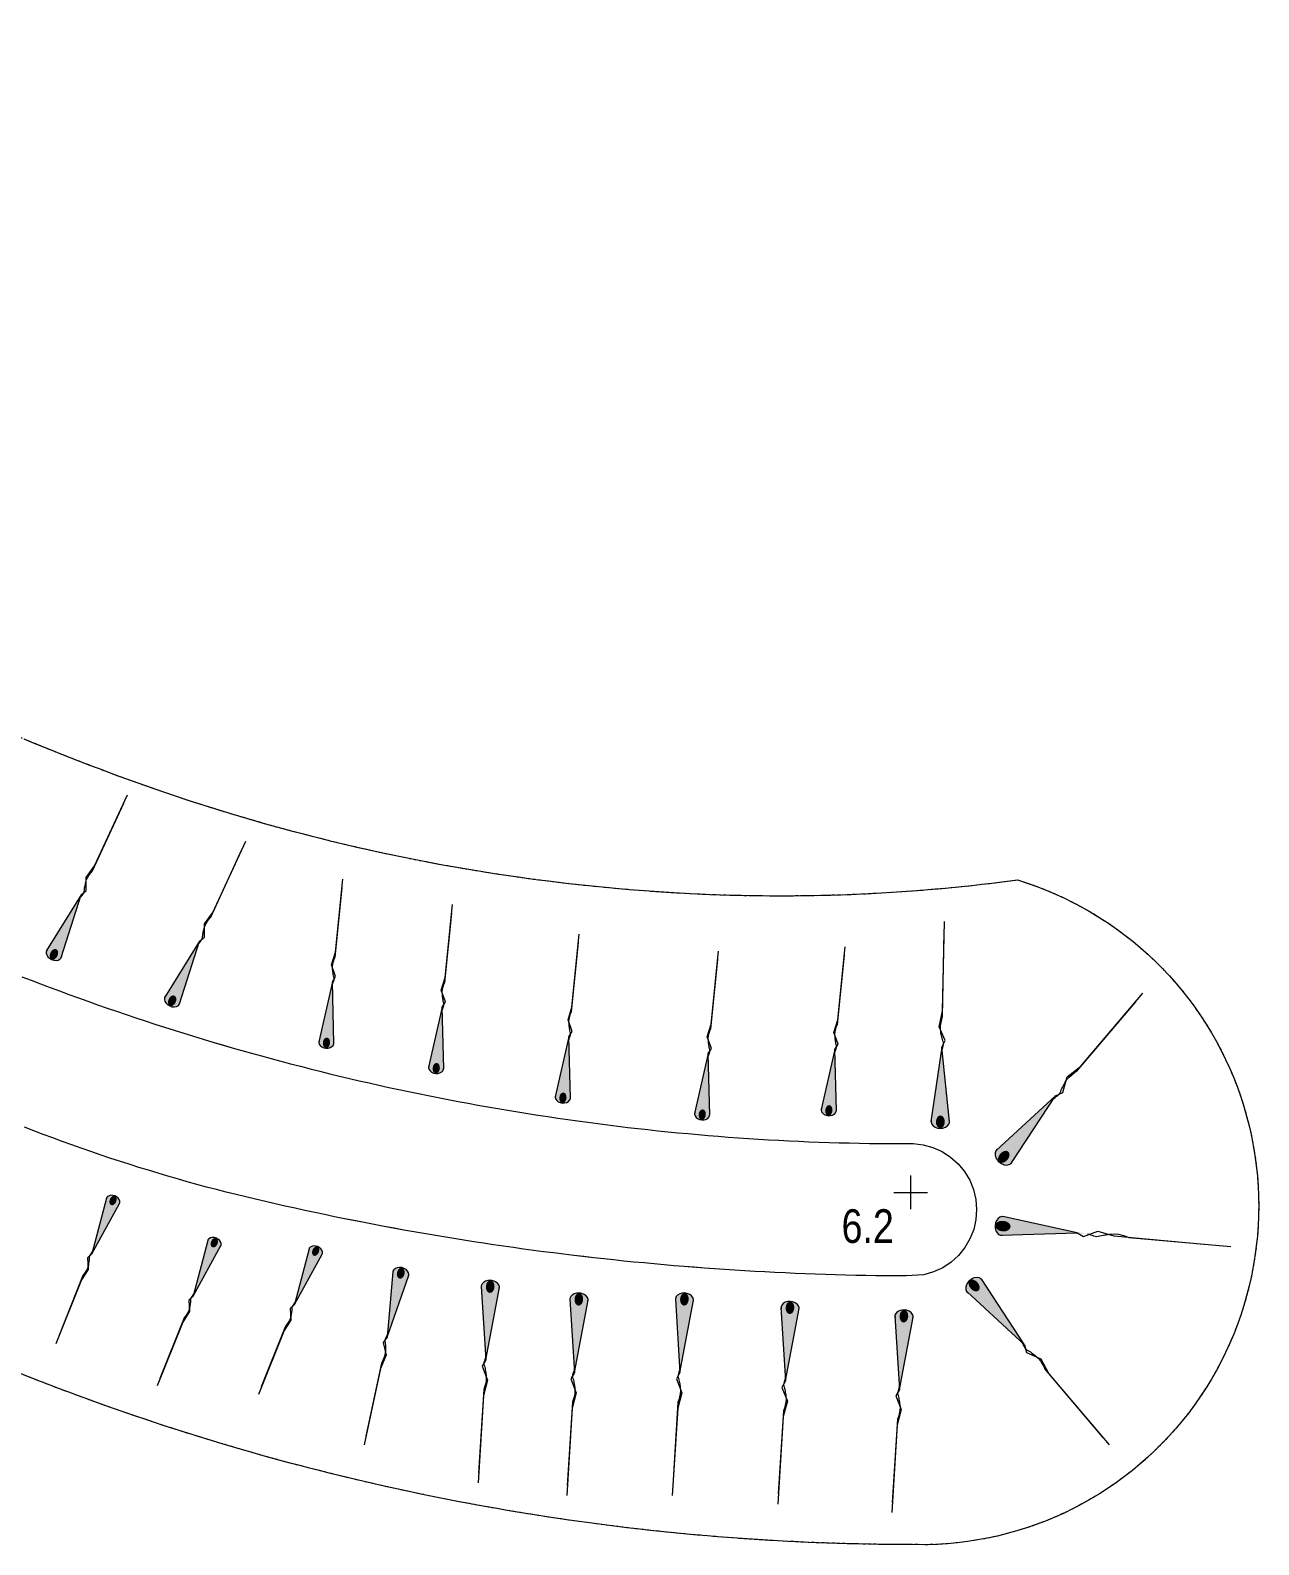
# Model space of a CAD drawing. Header units: millimetres. Extents: x 833924389 to 835767163, y 817400000 to 818811854.
# Drawn here: x 834059048 to 834095537, y 818554705 to 818599693 of the extents above; entities that cross this region are included whole.
import ezdxf

# ---------------------------------------------------------------- set-up
doc = ezdxf.new("R2010")
doc.units = ezdxf.units.MM
doc.header["$LTSCALE"] = 10
doc.header["$MEASUREMENT"] = 0
doc.linetypes.add('DGN Style 2', pattern=[15.39188, 9.235128, -6.156752])
doc.layers.add('01_Base_Plan', color=5, linetype='Continuous', lineweight=5)
doc.styles.add('Arial', font='arial.ttf', dxfattribs={"width": 0.8})

# ---------------------------------------------------------------- blocks, each defined once
blk = doc.blocks.new('SLOPE_2')
at = {"linetype": 'ByBlock', "lineweight": -2}
h = blk.add_hatch(color=0, dxfattribs=at)
edge = h.paths.add_edge_path()
edge.add_ellipse((0.3, 0.005), major_axis=(0, 0.41), ratio=0.731707, start_angle=358.84129, end_angle=551.22432)
edge.add_line((0.358, -0.397), (3.584, 0.004))
edge.add_line((3.584, 0.004), (0.349, 0.41))
edge.add_line((0.349, 0.41), (0.306, 0.415))
at = {"color": 0, "linetype": 'ByBlock', "lineweight": -2}
for p, q in [((3.584, 0.004), (0.3, 0.416)), ((0.3, -0.404), (3.584, 0.004)), ((3.584, 0.004), (3.884, -0.136)), ((3.884, -0.136), (4.484, 0.144)), ((4.484, 0.144), (5.184, 0.004)), ((5.184, 0.004), (9.132, 0.004))]:
    blk.add_line(p, q, dxfattribs=at)
blk.add_ellipse((0.3, 0.005), major_axis=(0, 0.41), ratio=0.731707, start_param=6.120326, end_param=9.620679, dxfattribs=at)
blk = doc.blocks.new('SPOTHT_3')
at = {"color": 0, "linetype": 'Continuous', "lineweight": -2}
for p, q in [((0, -0.5), (0, 0.5)), ((-0.5, 0), (0.5, 0))]:
    blk.add_line(p, q, dxfattribs=at)

msp = doc.modelspace()

# ---------------------------------------------------------------- hatches: boundary and pattern name
at = {"layer": '01_Base_Plan'}
h = msp.add_hatch(color=256, dxfattribs=at)
edge = h.paths.add_edge_path()
edge.add_ellipse((834059750, 818572243), major_axis=(70, 153), ratio=0.683333, start_angle=0, end_angle=360)
h = msp.add_hatch(color=256, dxfattribs=at)
edge = h.paths.add_edge_path()
edge.add_ellipse((834063261, 818570863), major_axis=(70, 153), ratio=0.683333, start_angle=0, end_angle=360)
h = msp.add_hatch(color=256, dxfattribs=at)
edge = h.paths.add_edge_path()
edge.add_ellipse((834067846, 818569613), major_axis=(16, 157), ratio=0.683333, start_angle=0, end_angle=360)
h = msp.add_hatch(color=256, dxfattribs=at)
edge = h.paths.add_edge_path()
edge.add_ellipse((834071106, 818568861), major_axis=(16, 157), ratio=0.683333, start_angle=0, end_angle=360)
h = msp.add_hatch(color=256, dxfattribs=at)
edge = h.paths.add_edge_path()
edge.add_ellipse((834074869, 818567983), major_axis=(16, 157), ratio=0.683333, start_angle=0, end_angle=360)
h = msp.add_hatch(color=256, dxfattribs=at)
edge = h.paths.add_edge_path()
edge.add_ellipse((834079007, 818567481), major_axis=(16, 157), ratio=0.683333, start_angle=0, end_angle=360)
h = msp.add_hatch(color=256, dxfattribs=at)
edge = h.paths.add_edge_path()
edge.add_ellipse((834082769, 818567607), major_axis=(16, 157), ratio=0.683333, start_angle=0, end_angle=360)
h = msp.add_hatch(color=256, dxfattribs=at)
edge = h.paths.add_edge_path()
edge.add_ellipse((834086080, 818567265), major_axis=(4, 192), ratio=0.683333, start_angle=0, end_angle=360)
h = msp.add_hatch(color=256, dxfattribs=at)
edge = h.paths.add_edge_path()
edge.add_ellipse((834087965, 818566227), major_axis=(133, 157), ratio=0.683333, start_angle=0, end_angle=360)
h = msp.add_hatch(color=256, dxfattribs=at)
edge = h.paths.add_edge_path()
edge.add_ellipse((834061505, 818564930), major_axis=(-55, -137), ratio=0.683333, start_angle=0, end_angle=360)
h = msp.add_hatch(color=256, dxfattribs=at)
edge = h.paths.add_edge_path()
edge.add_ellipse((834087937, 818564169), major_axis=(230, -21), ratio=0.683333, start_angle=0, end_angle=360)
h = msp.add_hatch(color=256, dxfattribs=at)
edge = h.paths.add_edge_path()
edge.add_ellipse((834064514, 818563676), major_axis=(-55, -137), ratio=0.683333, start_angle=0, end_angle=360)
h = msp.add_hatch(color=256, dxfattribs=at)
edge = h.paths.add_edge_path()
edge.add_ellipse((834067524, 818563425), major_axis=(-55, -137), ratio=0.683333, start_angle=0, end_angle=360)
h = msp.add_hatch(color=256, dxfattribs=at)
edge = h.paths.add_edge_path()
edge.add_ellipse((834070052, 818562771), major_axis=(-35, -164), ratio=0.683333, start_angle=0, end_angle=360)
h = msp.add_hatch(color=256, dxfattribs=at)
edge = h.paths.add_edge_path()
edge.add_ellipse((834072709, 818562371), major_axis=(-12, -188), ratio=0.683333, start_angle=0, end_angle=360)
h = msp.add_hatch(color=256, dxfattribs=at)
edge = h.paths.add_edge_path()
edge.add_ellipse((834075342, 818561995), major_axis=(-12, -188), ratio=0.683333, start_angle=0, end_angle=360)
h = msp.add_hatch(color=256, dxfattribs=at)
edge = h.paths.add_edge_path()
edge.add_ellipse((834078477, 818561995), major_axis=(-12, -188), ratio=0.683333, start_angle=0, end_angle=360)
h = msp.add_hatch(color=256, dxfattribs=at)
edge = h.paths.add_edge_path()
edge.add_ellipse((834087083, 818562406), major_axis=(129, -153), ratio=0.683333, start_angle=0, end_angle=360)
h = msp.add_hatch(color=256, dxfattribs=at)
edge = h.paths.add_edge_path()
edge.add_ellipse((834081613, 818561744), major_axis=(-12, -188), ratio=0.683333, start_angle=0, end_angle=360)
h = msp.add_hatch(color=256, dxfattribs=at)
edge = h.paths.add_edge_path()
edge.add_ellipse((834084998, 818561493), major_axis=(-12, -188), ratio=0.683333, start_angle=0, end_angle=360)

# ---------------------------------------------------------------- linework, layer by layer
for p, q in [((834060897, 818574727), (834061824, 818576736)), ((834064408, 818573347), (834065335, 818575356)), ((834068101, 818572161), (834068307, 818574222)), ((834071361, 818571409), (834071567, 818573470)), ((834075124, 818570531), (834075330, 818572592)), ((834086145, 818570387), (834086196, 818572911)), ((834079262, 818570029), (834079468, 818572090)), ((834083024, 818570155), (834083230, 818572216)), ((834090132, 818568775), (834091883, 818570835)), ((834091680, 818563834), (834094706, 818563563)), ((834060613, 818562700), (834059891, 818560897)), ((834063622, 818561446), (834062900, 818559643)), ((834066632, 818561195), (834065910, 818559392)), ((834069478, 818560095), (834069014, 818557931)), ((834089185, 818559921), (834090885, 818557912)), ((834072517, 818559313), (834072363, 818556840)), ((834075150, 818558937), (834074996, 818556464)), ((834078285, 818558937), (834078131, 818556464)), ((834081421, 818558686), (834081267, 818556213)), ((834084806, 818558435), (834084652, 818555962))]:
    msp.add_line(p, q, dxfattribs=at)
at = {"layer": '01_Base_Plan', "linetype": 'DGN Style 2', "flags": 128}
msp.add_lwpolyline([(834030853, 818599693), (834031042, 818599460), (834031231, 818599227), (834031421, 818598995), (834031613, 818598764), (834031805, 818598534), (834031998, 818598304), (834032192, 818598076), (834032387, 818597848), (834032584, 818597621), (834032781, 818597395), (834032979, 818597169), (834033178, 818596945), (834033378, 818596721), (834033579, 818596498), (834033780, 818596276), (834033983, 818596055), (834034187, 818595835), (834034391, 818595616), (834034597, 818595397), (834034803, 818595179), (834035011, 818594963), (834035219, 818594747), (834035428, 818594532), (834035639, 818594318), (834035850, 818594104), (834036062, 818593892), (834036274, 818593681), (834036488, 818593470), (834036703, 818593261), (834036918, 818593052), (834037135, 818592844), (834037352, 818592637), (834037570, 818592431), (834037789, 818592226), (834038009, 818592022), (834038230, 818591819), (834038451, 818591617), (834038674, 818591415), (834038897, 818591215), (834039121, 818591016), (834039346, 818590817), (834039572, 818590620), (834039799, 818590423), (834040026, 818590228), (834040254, 818590033), (834040483, 818589839), (834040713, 818589647), (834040944, 818589455), (834041176, 818589264), (834041408, 818589074), (834041641, 818588886), (834041875, 818588698), (834042110, 818588511), (834042346, 818588325), (834042582, 818588141), (834042819, 818587957), (834043057, 818587774), (834043296, 818587592), (834043535, 818587412), (834043775, 818587232), (834044016, 818587053), (834044258, 818586875), (834044500, 818586699), (834044744, 818586523), (834044988, 818586348), (834045232, 818586175), (834045478, 818586002), (834045724, 818585831), (834045971, 818585660), (834046218, 818585491), (834046467, 818585323), (834046716, 818585155), (834046965, 818584989), (834047216, 818584824), (834047467, 818584660), (834047719, 818584497), (834047971, 818584335), (834048224, 818584174), (834048478, 818584014), (834048733, 818583855), (834048988, 818583697), (834049244, 818583541), (834049500, 818583385), (834049757, 818583231), (834050015, 818583077), (834050274, 818582925), (834050533, 818582774), (834050793, 818582624), (834051053, 818582475), (834051314, 818582327), (834051576, 818582180), (834051838, 818582035), (834052101, 818581890), (834052364, 818581747), (834052629, 818581604), (834052893, 818581463), (834053159, 818581323), (834053424, 818581184), (834053691, 818581046), (834053958, 818580910), (834054226, 818580774), (834054494, 818580640), (834054762, 818580506), (834055032, 818580374), (834055302, 818580243), (834055572, 818580113), (834055843, 818579985), (834056115, 818579857), (834056387, 818579731), (834056659, 818579605), (834056932, 818579481), (834057206, 818579358), (834057480, 818579237), (834057755, 818579116), (834058030, 818578996), (834058306, 818578878), (834058582, 818578761), (834058859, 818578645), (834059136, 818578530), (834059413, 818578417), (834059692, 818578304), (834059970, 818578193), (834060249, 818578083), (834060529, 818577974), (834060809, 818577866), (834061089, 818577760), (834061370, 818577654), (834061651, 818577550), (834061933, 818577447), (834062215, 818577345), (834062498, 818577245), (834062781, 818577146), (834063065, 818577048), (834063349, 818576952), (834063634, 818576857), (834063919, 818576764), (834064205, 818576672), (834064491, 818576582), (834064777, 818576493), (834065064, 818576406), (834065352, 818576321), (834065640, 818576236), (834065928, 818576154), (834066217, 818576073), (834066506, 818575993), (834066796, 818575915), (834067086, 818575838), (834067376, 818575763), (834067667, 818575690), (834067958, 818575618), (834068250, 818575547), (834068542, 818575478), (834068834, 818575411), (834069127, 818575345), (834069420, 818575280), (834069713, 818575217), (834070007, 818575156), (834070301, 818575096), (834070595, 818575038), (834070890, 818574981), (834071185, 818574926), (834071480, 818574873), (834071775, 818574821), (834072071, 818574770), (834072367, 818574721), (834072663, 818574674), (834072960, 818574628), (834073256, 818574583), (834073553, 818574541), (834073851, 818574499), (834074148, 818574460), (834074445, 818574422), (834074743, 818574385), (834075041, 818574350), (834075339, 818574317), (834075638, 818574285), (834075936, 818574255), (834076235, 818574226), (834076533, 818574199), (834076832, 818574173), (834077131, 818574149), (834077431, 818574127), (834077730, 818574106), (834078029, 818574087), (834078329, 818574069), (834078628, 818574053), (834078928, 818574038), (834079228, 818574025), (834079527, 818574014), (834079827, 818574005), (834080127, 818573997), (834080427, 818573991), (834080727, 818573987), (834081027, 818573985), (834081327, 818573984), (834081627, 818573985), (834081927, 818573987), (834082227, 818573991), (834082527, 818573997), (834082827, 818574005), (834083127, 818574014), (834083427, 818574025), (834083726, 818574038), (834084026, 818574052), (834084326, 818574069), (834084625, 818574086), (834084924, 818574106), (834085224, 818574127), (834085523, 818574150), (834085822, 818574175), (834086121, 818574201), (834086419, 818574229), (834086718, 818574258), (834087016, 818574290), (834087314, 818574323), (834087612, 818574357), (834087910, 818574394), (834088375, 818574454), (834088661, 818574362), (834088943, 818574261), (834089223, 818574153), (834089499, 818574035), (834089772, 818573910), (834090040, 818573777), (834090305, 818573636), (834090565, 818573487), (834090821, 818573330), (834091072, 818573166), (834091319, 818572995), (834091560, 818572816), (834091795, 818572630), (834092025, 818572438), (834092249, 818572239), (834092468, 818572033), (834092680, 818571820), (834092885, 818571602), (834093084, 818571377), (834093277, 818571147), (834093462, 818570911), (834093640, 818570670), (834093811, 818570424), (834093975, 818570172), (834094131, 818569916), (834094280, 818569656), (834094421, 818569391), (834094554, 818569122), (834094679, 818568849), (834094795, 818568573), (834094904, 818568293), (834095004, 818568010), (834095096, 818567725), (834095179, 818567437), (834095254, 818567146), (834095320, 818566853), (834095377, 818566559), (834095426, 818566263), (834095466, 818565966), (834095497, 818565667), (834095519, 818565368), (834095532, 818565068), (834095537, 818564768), (834095532, 818564468), (834095519, 818564169), (834095497, 818563870), (834095465, 818563571), (834095426, 818563274), (834095377, 818562978), (834095319, 818562683), (834095253, 818562391), (834095179, 818562100), (834095095, 818561812), (834095003, 818561527), (834094903, 818561244), (834094795, 818560964), (834094678, 818560688), (834094553, 818560415), (834094420, 818560146), (834094279, 818559881), (834094130, 818559621), (834093974, 818559365), (834093810, 818559114), (834093638, 818558868), (834093459, 818558627), (834093273, 818558391), (834093080, 818558162), (834092881, 818557938), (834092674, 818557720), (834092461, 818557509), (834092242, 818557304), (834092017, 818557105), (834091786, 818556914), (834091550, 818556730), (834091308, 818556552), (834091061, 818556382), (834090808, 818556220), (834090552, 818556065), (834090290, 818555918), (834090024, 818555778), (834089755, 818555647), (834089481, 818555524), (834089204, 818555409), (834088923, 818555303), (834088640, 818555205), (834088354, 818555116), (834088065, 818555035), (834087773, 818554963), (834087480, 818554899), (834087185, 818554845), (834086889, 818554799), (834086591, 818554762), (834086292, 818554734), (834085993, 818554715), (834085693, 818554705), (834085153, 818554710), (834084853, 818554711), (834084553, 818554713), (834084253, 818554716), (834083953, 818554721), (834083653, 818554727), (834083353, 818554734), (834083053, 818554743), (834082753, 818554752), (834082453, 818554763), (834082154, 818554775), (834081854, 818554789), (834081554, 818554804), (834081255, 818554820), (834080955, 818554837), (834080656, 818554855), (834080356, 818554875), (834080057, 818554896), (834079758, 818554918), (834079459, 818554942), (834079160, 818554967), (834078861, 818554993), (834078562, 818555020), (834078264, 818555049), (834077965, 818555078), (834077667, 818555109), (834077368, 818555142), (834077070, 818555175), (834076772, 818555210), (834076474, 818555246), (834076177, 818555283), (834075879, 818555322), (834075582, 818555362), (834075285, 818555403), (834074988, 818555445), (834074691, 818555489), (834074394, 818555533), (834074098, 818555579), (834073802, 818555627), (834073506, 818555675), (834073210, 818555725), (834072914, 818555776), (834072619, 818555828), (834072323, 818555882), (834072029, 818555936), (834071734, 818555992), (834071439, 818556050), (834071145, 818556108), (834070851, 818556168), (834070557, 818556229), (834070264, 818556291), (834069971, 818556354), (834069678, 818556419), (834069385, 818556484), (834069092, 818556552), (834068800, 818556620), (834068509, 818556689), (834068217, 818556760), (834067926, 818556832), (834067635, 818556905), (834067344, 818556980), (834067054, 818557055), (834066764, 818557132), (834066474, 818557210), (834066185, 818557289), (834065896, 818557370), (834065607, 818557452), (834065319, 818557534), (834065031, 818557619), (834064743, 818557704), (834064456, 818557790), (834064169, 818557878), (834063883, 818557967), (834063596, 818558057), (834063311, 818558149), (834063025, 818558241), (834062740, 818558335), (834062456, 818558430), (834062172, 818558526), (834061888, 818558623), (834061604, 818558722), (834061322, 818558821), (834061039, 818558922), (834060757, 818559024), (834060475, 818559128), (834060194, 818559232), (834059913, 818559338), (834059633, 818559444), (834059353, 818559552), (834059073, 818559661), (834058795, 818559772), (834058516, 818559883), (834058238, 818559996), (834057960, 818560110), (834057683, 818560225), (834057407, 818560341), (834057131, 818560458), (834056855, 818560577), (834056580, 818560696), (834056305, 818560817), (834056031, 818560939), (834055757, 818561062), (834055484, 818561186), (834055212, 818561312), (834054940, 818561438), (834054668, 818561566), (834054397, 818561695), (834054127, 818561824), (834053857, 818561956), (834053588, 818562088), (834053319, 818562221), (834053051, 818562355), (834052783, 818562491), (834052516, 818562628), (834052250, 818562766), (834051984, 818562904), (834051719, 818563044), (834051454, 818563186), (834051190, 818563328), (834050926, 818563471), (834050663, 818563616), (834050401, 818563761), (834050139, 818563908), (834049878, 818564056), (834049618, 818564205), (834049358, 818564355), (834049099, 818564506), (834048840, 818564658), (834048582, 818564811), (834048325, 818564966), (834048068, 818565119), (834047810, 818565273), (834047551, 818565425), (834047293, 818565577), (834047034, 818565728), (834046774, 818565879), (834046514, 818566029), (834046254, 818566178), (834045994, 818566327), (834045733, 818566475), (834045471, 818566622), (834045210, 818566769), (834044948, 818566915), (834044685, 818567061), (834044422, 818567205), (834044159, 818567349), (834043896, 818567493), (834043632, 818567636), (834043368, 818567778), (834043103, 818567919), (834042838, 818568060), (834042573, 818568200), (834042307, 818568340), (834042041, 818568478), (834041775, 818568616), (834041508, 818568754), (834041241, 818568891), (834040974, 818569027), (834040706, 818569162), (834040438, 818569297), (834040170, 818569431), (834039901, 818569565), (834039632, 818569697), (834039363, 818569829), (834039093, 818569961), (834038823, 818570092), (834038553, 818570222), (834038282, 818570351), (834038011, 818570480), (834037740, 818570608), (834037468, 818570735), (834037196, 818570862), (834036924, 818570988), (834036652, 818571113), (834036379, 818571238), (834036105, 818571362), (834035832, 818571485), (834035558, 818571607), (834035284, 818571729), (834035010, 818571851), (834034735, 818571971), (834034460, 818572091), (834034184, 818572210), (834033909, 818572328), (834033633, 818572446)], dxfattribs=at)
at = {"layer": '01_Base_Plan', "flags": 128}
for points in [[(834058859, 818578645), (834059136, 818578530), (834059413, 818578417), (834059692, 818578304), (834059970, 818578193), (834060249, 818578083), (834060529, 818577974), (834060809, 818577866), (834061089, 818577760), (834061370, 818577654), (834061651, 818577550), (834061933, 818577447), (834062215, 818577345), (834062498, 818577245), (834062781, 818577146), (834063065, 818577048), (834063349, 818576952), (834063634, 818576857), (834063919, 818576764), (834064205, 818576672), (834064491, 818576582), (834064777, 818576493), (834065064, 818576406), (834065640, 818576236), (834065928, 818576154), (834066217, 818576073), (834066506, 818575993), (834066796, 818575915), (834067086, 818575838), (834067376, 818575763), (834067667, 818575690), (834067958, 818575618), (834068250, 818575547), (834068542, 818575478), (834068834, 818575411), (834069127, 818575345), (834069420, 818575280), (834069713, 818575217), (834070007, 818575156), (834070301, 818575096), (834070595, 818575038), (834070890, 818574981), (834071185, 818574926), (834071480, 818574873), (834071775, 818574821), (834072071, 818574770), (834072367, 818574721), (834072663, 818574674), (834072960, 818574628), (834073256, 818574583), (834073553, 818574541), (834073851, 818574499), (834074148, 818574460), (834074445, 818574422), (834074743, 818574385), (834075041, 818574350), (834075339, 818574317), (834075638, 818574285), (834075936, 818574255), (834076235, 818574226), (834076534, 818574199), (834076832, 818574173), (834077131, 818574149), (834077431, 818574127), (834077730, 818574106), (834078029, 818574087), (834078329, 818574069), (834078628, 818574053), (834078928, 818574038), (834079228, 818574025), (834079527, 818574014), (834079827, 818574005), (834080127, 818573997), (834080427, 818573991), (834080727, 818573987), (834081027, 818573985), (834081327, 818573984), (834081627, 818573985), (834081927, 818573987), (834082227, 818573991), (834082527, 818573997), (834082827, 818574005), (834083127, 818574014), (834083427, 818574025), (834083726, 818574038), (834084026, 818574052), (834084326, 818574069), (834084625, 818574086), (834084924, 818574106), (834085224, 818574127), (834085523, 818574150), (834085822, 818574175), (834086121, 818574201), (834086419, 818574229), (834086718, 818574258), (834087016, 818574290), (834087314, 818574323), (834087612, 818574357), (834087910, 818574394), (834088375, 818574454), (834088661, 818574362), (834088943, 818574261), (834089223, 818574153), (834089499, 818574035), (834089772, 818573910), (834090040, 818573777), (834090305, 818573636), (834090565, 818573487), (834090821, 818573330), (834091072, 818573166), (834091319, 818572995), (834091560, 818572816), (834091795, 818572630), (834092025, 818572438), (834092249, 818572239), (834092468, 818572033), (834092680, 818571820), (834092885, 818571602), (834093084, 818571377), (834093277, 818571147), (834093462, 818570911), (834093640, 818570670), (834093811, 818570424), (834093975, 818570172), (834094131, 818569916), (834094280, 818569656), (834094421, 818569391)], [(834060521, 818573913), (834060543, 818573940), (834060564, 818573968), (834060585, 818573995), (834060606, 818574022), (834060627, 818574049), (834060644, 818574079), (834060652, 818574112), (834060655, 818574148), (834060658, 818574184), (834060662, 818574218), (834060669, 818574252), (834060676, 818574286), (834060683, 818574320), (834060690, 818574354), (834060697, 818574388), (834060721, 818574462), (834060758, 818574538), (834060803, 818574610), (834060851, 818574675), (834060897, 818574727)], [(834064032, 818572533), (834064054, 818572560), (834064075, 818572588), (834064096, 818572615), (834064117, 818572642), (834064138, 818572669), (834064155, 818572699), (834064163, 818572732), (834064166, 818572768), (834064169, 818572804), (834064173, 818572838), (834064180, 818572872), (834064187, 818572906), (834064194, 818572940), (834064201, 818572974), (834064208, 818573008), (834064232, 818573082), (834064269, 818573158), (834064314, 818573230), (834064362, 818573295), (834064408, 818573347)], [(834068017, 818571326), (834068028, 818571357), (834068038, 818571388), (834068049, 818571418), (834068059, 818571449), (834068070, 818571479), (834068075, 818571510), (834068072, 818571542), (834068064, 818571575), (834068055, 818571607), (834068049, 818571640), (834068045, 818571672), (834068040, 818571704), (834068036, 818571736), (834068032, 818571768), (834068028, 818571800), (834068026, 818571873), (834068036, 818571951), (834068053, 818572029), (834068076, 818572101), (834068101, 818572161)], [(834058793, 818571579), (834059073, 818571471), (834059353, 818571364), (834059634, 818571258), (834059915, 818571154), (834060197, 818571050), (834060479, 818570948), (834060761, 818570847), (834061044, 818570747), (834061327, 818570648), (834061611, 818570550), (834061895, 818570454), (834062179, 818570358), (834062464, 818570264), (834062749, 818570171), (834063035, 818570079), (834063321, 818569988), (834063607, 818569899), (834063894, 818569811), (834064181, 818569723), (834064468, 818569637), (834064756, 818569553), (834065044, 818569469), (834065333, 818569386), (834065622, 818569305), (834065911, 818569225), (834066200, 818569146), (834066490, 818569069), (834066780, 818568992), (834067070, 818568917), (834067361, 818568842), (834067652, 818568769), (834067943, 818568698), (834068235, 818568627), (834068527, 818568558), (834068819, 818568490), (834069111, 818568423), (834069404, 818568357), (834069697, 818568292), (834069990, 818568229), (834070284, 818568167), (834070577, 818568105), (834070871, 818568046), (834071166, 818567987), (834071460, 818567930), (834071755, 818567873), (834072050, 818567819), (834072345, 818567765), (834072640, 818567712), (834072936, 818567661), (834073232, 818567611), (834073527, 818567562), (834073824, 818567514), (834074120, 818567467), (834074417, 818567422), (834074713, 818567378), (834075010, 818567335), (834075307, 818567293), (834075605, 818567253), (834075902, 818567214), (834076200, 818567176), (834076497, 818567139), (834076795, 818567103), (834077093, 818567069), (834077391, 818567036), (834077690, 818567004), (834077988, 818566973), (834078287, 818566944), (834078585, 818566916), (834078884, 818566889), (834079183, 818566863), (834079482, 818566839), (834079781, 818566816), (834080080, 818566794), (834080380, 818566773), (834080679, 818566754), (834080979, 818566736), (834081278, 818566719), (834081578, 818566704), (834081877, 818566690), (834082177, 818566677), (834082477, 818566666), (834082777, 818566656), (834083077, 818566647), (834083376, 818566639), (834083676, 818566633), (834083976, 818566628), (834084276, 818566624), (834084576, 818566621), (834084876, 818566620), (834085274, 818566621), (834085572, 818566585), (834085860, 818566505), (834086134, 818566382), (834086385, 818566219), (834086609, 818566019), (834086800, 818565788), (834086953, 818565531), (834087066, 818565253), (834087135, 818564961), (834087159, 818564663), (834087138, 818564364), (834087072, 818564072), (834086961, 818563793), (834086810, 818563534), (834086622, 818563301), (834086400, 818563099), (834086150, 818562934), (834085878, 818562808), (834085590, 818562725), (834085066, 818562688), (834084766, 818562690), (834084466, 818562693), (834084166, 818562697), (834083866, 818562701), (834083566, 818562707), (834083266, 818562714), (834082966, 818562722), (834082666, 818562732), (834082366, 818562742), (834082066, 818562753), (834081767, 818562765), (834081467, 818562778), (834081167, 818562793), (834080868, 818562808), (834080568, 818562824), (834080269, 818562842), (834079969, 818562860), (834079670, 818562880), (834079371, 818562901), (834079071, 818562922), (834078772, 818562945), (834078473, 818562968), (834078174, 818562993), (834077875, 818563019), (834077576, 818563046), (834077278, 818563074), (834076979, 818563103), (834076681, 818563132), (834076382, 818563163), (834076084, 818563195), (834075786, 818563228), (834075488, 818563263), (834075190, 818563298), (834074892, 818563334), (834074594, 818563371), (834074297, 818563409), (834073999, 818563449), (834073702, 818563489), (834073405, 818563530), (834073108, 818563573), (834072811, 818563616), (834072514, 818563660), (834072218, 818563706), (834071921, 818563752), (834071625, 818563800), (834071329, 818563848), (834071033, 818563898), (834070738, 818563949), (834070442, 818564000), (834070147, 818564053), (834069852, 818564107), (834069557, 818564161), (834069262, 818564217), (834068967, 818564274), (834068673, 818564332), (834068379, 818564390), (834068085, 818564450), (834067791, 818564511), (834067497, 818564573), (834067204, 818564636), (834066911, 818564700), (834066618, 818564765), (834066325, 818564831), (834066033, 818564898), (834065741, 818564966), (834065449, 818565035), (834065158, 818565107), (834064867, 818565180), (834064576, 818565255), (834064286, 818565331), (834063996, 818565409), (834063707, 818565489), (834063419, 818565571), (834063130, 818565655), (834062843, 818565740), (834062556, 818565827), (834062269, 818565915), (834061983, 818566005), (834061697, 818566097), (834061412, 818566191), (834061128, 818566286), (834060844, 818566383), (834060561, 818566482), (834060278, 818566582), (834059996, 818566684), (834059714, 818566788), (834059433, 818566893), (834059153, 818567000), (834058873, 818567109)], [(834058793, 818571579), (834059073, 818571471), (834059353, 818571364), (834059634, 818571258), (834059915, 818571154), (834060197, 818571050), (834060479, 818570948), (834060761, 818570847), (834061044, 818570747), (834061327, 818570648), (834061611, 818570550), (834062179, 818570358), (834062464, 818570264), (834062749, 818570171), (834063035, 818570079), (834063321, 818569988), (834063607, 818569899), (834064181, 818569723), (834064468, 818569637), (834065044, 818569469), (834065333, 818569386), (834065622, 818569305), (834065911, 818569225), (834066200, 818569146), (834066780, 818568992), (834067070, 818568917), (834067361, 818568842), (834067652, 818568769), (834067943, 818568698), (834068235, 818568627), (834068527, 818568558), (834068819, 818568490), (834069111, 818568423), (834069404, 818568357), (834069697, 818568292), (834069990, 818568229), (834070284, 818568167), (834070577, 818568106), (834070871, 818568046), (834071166, 818567987), (834071460, 818567930), (834071755, 818567874), (834072050, 818567819), (834072345, 818567765), (834072640, 818567712), (834072936, 818567661), (834073232, 818567611), (834073527, 818567562), (834073824, 818567514), (834074120, 818567467), (834074417, 818567422), (834074713, 818567378), (834075010, 818567335), (834075307, 818567294), (834075605, 818567253), (834075902, 818567214), (834076200, 818567176), (834076497, 818567139), (834076795, 818567103), (834077093, 818567069), (834077391, 818567036), (834077690, 818567004), (834077988, 818566973), (834078287, 818566944), (834078585, 818566916), (834078884, 818566889), (834079183, 818566863), (834079482, 818566839), (834079781, 818566816), (834080080, 818566794), (834080380, 818566773), (834080679, 818566754), (834080979, 818566736), (834081278, 818566719), (834081578, 818566704), (834081877, 818566690), (834082177, 818566677), (834082477, 818566666), (834082777, 818566656), (834083077, 818566647), (834083376, 818566639), (834083676, 818566633), (834083976, 818566628), (834084276, 818566624), (834084576, 818566621), (834084876, 818566620), (834085274, 818566621), (834085572, 818566585), (834085860, 818566505), (834086134, 818566382), (834086385, 818566219), (834086609, 818566019), (834086800, 818565788), (834086953, 818565531), (834087066, 818565253), (834087135, 818564961), (834087159, 818564663), (834087138, 818564364), (834087072, 818564072), (834086961, 818563793), (834086810, 818563534), (834086622, 818563301), (834086400, 818563099), (834086150, 818562934), (834085878, 818562808), (834085590, 818562725), (834085066, 818562688)], [(834071277, 818570574), (834071288, 818570605), (834071298, 818570636), (834071309, 818570666), (834071319, 818570697), (834071330, 818570727), (834071335, 818570758), (834071332, 818570790), (834071324, 818570823), (834071315, 818570855), (834071309, 818570888), (834071305, 818570920), (834071300, 818570952), (834071296, 818570984), (834071292, 818571016), (834071288, 818571048), (834071286, 818571121), (834071296, 818571199), (834071313, 818571277), (834071336, 818571349), (834071361, 818571409)], [(834075040, 818569696), (834075051, 818569727), (834075061, 818569758), (834075072, 818569788), (834075082, 818569819), (834075093, 818569849), (834075098, 818569880), (834075095, 818569912), (834075087, 818569945), (834075078, 818569977), (834075072, 818570010), (834075068, 818570042), (834075063, 818570074), (834075059, 818570106), (834075055, 818570138), (834075051, 818570170), (834075049, 818570243), (834075059, 818570321), (834075076, 818570399), (834075099, 818570471), (834075124, 818570531)], [(834086124, 818569364), (834086134, 818569403), (834086143, 818569441), (834086153, 818569479), (834086163, 818569517), (834086172, 818569555), (834086176, 818569594), (834086169, 818569632), (834086157, 818569671), (834086143, 818569709), (834086132, 818569748), (834086123, 818569787), (834086115, 818569825), (834086107, 818569864), (834086099, 818569902), (834086091, 818569941), (834086081, 818570030), (834086085, 818570126), (834086100, 818570222), (834086121, 818570311), (834086145, 818570387)], [(834079178, 818569194), (834079189, 818569225), (834079199, 818569256), (834079210, 818569286), (834079220, 818569317), (834079231, 818569347), (834079236, 818569378), (834079233, 818569410), (834079225, 818569443), (834079216, 818569475), (834079210, 818569508), (834079206, 818569540), (834079201, 818569572), (834079197, 818569604), (834079193, 818569636), (834079189, 818569668), (834079187, 818569741), (834079197, 818569819), (834079214, 818569897), (834079237, 818569969), (834079262, 818570029)], [(834082940, 818569320), (834082951, 818569351), (834082961, 818569382), (834082972, 818569412), (834082982, 818569443), (834082993, 818569473), (834082998, 818569504), (834082995, 818569536), (834082987, 818569569), (834082978, 818569601), (834082972, 818569634), (834082968, 818569666), (834082963, 818569698), (834082959, 818569730), (834082955, 818569762), (834082951, 818569794), (834082949, 818569867), (834082959, 818569945), (834082976, 818570023), (834082999, 818570095), (834083024, 818570155)], [(834094421, 818569391), (834094554, 818569122), (834094679, 818568849), (834094795, 818568573), (834094904, 818568293), (834095004, 818568010), (834095096, 818567725), (834095179, 818567437), (834095254, 818567146), (834095320, 818566853), (834095377, 818566559), (834095426, 818566263), (834095466, 818565966), (834095497, 818565667), (834095519, 818565368), (834095532, 818565068), (834095537, 818564768), (834095532, 818564468), (834095519, 818564169), (834095497, 818563870), (834095465, 818563571), (834095426, 818563274), (834095377, 818562978), (834095319, 818562683), (834095253, 818562391), (834095179, 818562100), (834095095, 818561812), (834095003, 818561527), (834094903, 818561244), (834094795, 818560964), (834094678, 818560688), (834094553, 818560415), (834094420, 818560146), (834094279, 818559881), (834094130, 818559621), (834093974, 818559365), (834093810, 818559114), (834093638, 818558868), (834093459, 818558627), (834093273, 818558391), (834093080, 818558162), (834092881, 818557938), (834092674, 818557720), (834092461, 818557509), (834092242, 818557304), (834092017, 818557105), (834091786, 818556914), (834091550, 818556730), (834091308, 818556552), (834091061, 818556382), (834090809, 818556220), (834090552, 818556065), (834090290, 818555918), (834090024, 818555778), (834089755, 818555647), (834089481, 818555524), (834089204, 818555409), (834088923, 818555303), (834088640, 818555205), (834088354, 818555116), (834088065, 818555035), (834087773, 818554963), (834087480, 818554899), (834087185, 818554845), (834086889, 818554799), (834086591, 818554762), (834086292, 818554734), (834085993, 818554715), (834085693, 818554705), (834085153, 818554710), (834084853, 818554711), (834084553, 818554713), (834084253, 818554716), (834083953, 818554721), (834083653, 818554727), (834083353, 818554734), (834082753, 818554752), (834082453, 818554763), (834082154, 818554775), (834081854, 818554789), (834081554, 818554804), (834081255, 818554820), (834080955, 818554837), (834080656, 818554855), (834080356, 818554875), (834080057, 818554896), (834079758, 818554918), (834079459, 818554942), (834079160, 818554967), (834078861, 818554993), (834078562, 818555020), (834078264, 818555049), (834077965, 818555078), (834077667, 818555109), (834077368, 818555142), (834077070, 818555175), (834076772, 818555210), (834076474, 818555246), (834076177, 818555283), (834075879, 818555322), (834075582, 818555362), (834075285, 818555403), (834074988, 818555445), (834074394, 818555533), (834074098, 818555579), (834073506, 818555675), (834073210, 818555725), (834072914, 818555776), (834072619, 818555828), (834072323, 818555882), (834072029, 818555936), (834071734, 818555992), (834071439, 818556050), (834071145, 818556108), (834070851, 818556168), (834070557, 818556229), (834070264, 818556291), (834069971, 818556354), (834069385, 818556484), (834069092, 818556552), (834068800, 818556620), (834068509, 818556689), (834068217, 818556760), (834067926, 818556832), (834067635, 818556905), (834067344, 818556980), (834067054, 818557055), (834066764, 818557132), (834066474, 818557210), (834066185, 818557289), (834065896, 818557370), (834065607, 818557452), (834065319, 818557534), (834064743, 818557704), (834064456, 818557790), (834064169, 818557878), (834063883, 818557967), (834063596, 818558057), (834063311, 818558149), (834063025, 818558241), (834062740, 818558335), (834062456, 818558430), (834062172, 818558526), (834061888, 818558623), (834061604, 818558722), (834061322, 818558821), (834061039, 818558922), (834060757, 818559024), (834060475, 818559128), (834060194, 818559232), (834059913, 818559338), (834059633, 818559444), (834059353, 818559552), (834059073, 818559661), (834058795, 818559772)], [(834089422, 818567940), (834089456, 818567965), (834089490, 818567990), (834089524, 818568015), (834089558, 818568040), (834089592, 818568066), (834089621, 818568095), (834089641, 818568132), (834089657, 818568172), (834089672, 818568214), (834089688, 818568253), (834089708, 818568291), (834089727, 818568328), (834089746, 818568366), (834089766, 818568403), (834089785, 818568441), (834089837, 818568521), (834089906, 818568598), (834089983, 818568668), (834090061, 818568728), (834090132, 818568775)], [(834085066, 818562688), (834084766, 818562690), (834084466, 818562693), (834083866, 818562701), (834083566, 818562707), (834083266, 818562714), (834082966, 818562722), (834082366, 818562742), (834082066, 818562753), (834081767, 818562765), (834081467, 818562778), (834081167, 818562793), (834080868, 818562808), (834080568, 818562825), (834080269, 818562842), (834079969, 818562860), (834079670, 818562880), (834079371, 818562901), (834079071, 818562922), (834078473, 818562968), (834078174, 818562993), (834077875, 818563019), (834077576, 818563046), (834077278, 818563074), (834076979, 818563103), (834076681, 818563132), (834076382, 818563163), (834076084, 818563195), (834075786, 818563228), (834075190, 818563298), (834074892, 818563334), (834074594, 818563371), (834074297, 818563409), (834073999, 818563449), (834073702, 818563489), (834073405, 818563530), (834072811, 818563616), (834072514, 818563660), (834072218, 818563706), (834071921, 818563752), (834071329, 818563848), (834071033, 818563898), (834070738, 818563949), (834070442, 818564000), (834070147, 818564053), (834069557, 818564161), (834069262, 818564217), (834068967, 818564274), (834068379, 818564390), (834068085, 818564450), (834067791, 818564511), (834067497, 818564573), (834067204, 818564636), (834066911, 818564700), (834066618, 818564765), (834066325, 818564831), (834066033, 818564898), (834065741, 818564966), (834065449, 818565035), (834065158, 818565107), (834064867, 818565180), (834064576, 818565255), (834064286, 818565331), (834063996, 818565409), (834063707, 818565489), (834063419, 818565571), (834063130, 818565655), (834062843, 818565740), (834062556, 818565827), (834062269, 818565915), (834061983, 818566005), (834061697, 818566097), (834061412, 818566191), (834061128, 818566286), (834060844, 818566383), (834060561, 818566482), (834060278, 818566582), (834059996, 818566684), (834059714, 818566788), (834059433, 818566893), (834059153, 818567000), (834058873, 818567109)], [(834090454, 818563943), (834090499, 818563928), (834090544, 818563913), (834090589, 818563899), (834090634, 818563884), (834090679, 818563869), (834090725, 818563862), (834090771, 818563867), (834090819, 818563878), (834090866, 818563892), (834090914, 818563902), (834090960, 818563909), (834091007, 818563915), (834091054, 818563922), (834091101, 818563929), (834091148, 818563935), (834091256, 818563939), (834091371, 818563926), (834091485, 818563901), (834091591, 818563869), (834091680, 818563834)], [(834060905, 818563430), (834060887, 818563406), (834060870, 818563381), (834060853, 818563356), (834060835, 818563331), (834060818, 818563306), (834060805, 818563280), (834060800, 818563250), (834060798, 818563219), (834060798, 818563187), (834060795, 818563157), (834060791, 818563127), (834060786, 818563097), (834060781, 818563067), (834060777, 818563037), (834060772, 818563007), (834060755, 818562940), (834060726, 818562872), (834060690, 818562807), (834060650, 818562748), (834060613, 818562700)], [(834063914, 818562176), (834063896, 818562152), (834063879, 818562127), (834063862, 818562102), (834063844, 818562077), (834063827, 818562052), (834063814, 818562026), (834063809, 818561996), (834063807, 818561965), (834063807, 818561933), (834063804, 818561903), (834063800, 818561873), (834063795, 818561843), (834063790, 818561813), (834063786, 818561783), (834063781, 818561753), (834063764, 818561686), (834063735, 818561618), (834063699, 818561553), (834063659, 818561494), (834063622, 818561446)], [(834066924, 818561925), (834066906, 818561901), (834066889, 818561876), (834066872, 818561851), (834066854, 818561826), (834066837, 818561801), (834066824, 818561775), (834066819, 818561745), (834066817, 818561714), (834066817, 818561682), (834066814, 818561652), (834066810, 818561622), (834066805, 818561592), (834066800, 818561562), (834066796, 818561532), (834066791, 818561502), (834066774, 818561435), (834066745, 818561367), (834066709, 818561302), (834066669, 818561243), (834066632, 818561195)], [(834069666, 818560971), (834069651, 818560940), (834069636, 818560909), (834069622, 818560878), (834069607, 818560846), (834069592, 818560815), (834069583, 818560783), (834069582, 818560749), (834069587, 818560713), (834069592, 818560678), (834069595, 818560643), (834069596, 818560608), (834069597, 818560574), (834069597, 818560539), (834069598, 818560505), (834069599, 818560470), (834069592, 818560392), (834069572, 818560310), (834069544, 818560229), (834069511, 818560156), (834069478, 818560095)], [(834088497, 818560735), (834088515, 818560698), (834088534, 818560662), (834088553, 818560625), (834088572, 818560589), (834088590, 818560552), (834088614, 818560520), (834088646, 818560494), (834088682, 818560473), (834088720, 818560452), (834088755, 818560430), (834088788, 818560405), (834088821, 818560381), (834088854, 818560356), (834088887, 818560332), (834088920, 818560307), (834088989, 818560244), (834089052, 818560166), (834089107, 818560081), (834089152, 818559997), (834089185, 818559921)], [(834072580, 818560315), (834072569, 818560278), (834072558, 818560241), (834072547, 818560204), (834072535, 818560166), (834072524, 818560129), (834072519, 818560092), (834072524, 818560054), (834072535, 818560016), (834072547, 818559977), (834072556, 818559939), (834072563, 818559901), (834072569, 818559863), (834072576, 818559824), (834072582, 818559786), (834072588, 818559748), (834072594, 818559661), (834072586, 818559567), (834072568, 818559473), (834072544, 818559386), (834072517, 818559313)], [(834075213, 818559939), (834075202, 818559902), (834075191, 818559865), (834075180, 818559828), (834075168, 818559790), (834075157, 818559753), (834075152, 818559716), (834075157, 818559678), (834075168, 818559640), (834075180, 818559601), (834075189, 818559563), (834075196, 818559525), (834075202, 818559487), (834075209, 818559448), (834075215, 818559410), (834075221, 818559372), (834075227, 818559285), (834075219, 818559191), (834075201, 818559097), (834075177, 818559010), (834075150, 818558937)], [(834078348, 818559939), (834078337, 818559902), (834078326, 818559865), (834078315, 818559828), (834078303, 818559790), (834078292, 818559753), (834078287, 818559716), (834078292, 818559678), (834078303, 818559640), (834078315, 818559601), (834078324, 818559563), (834078331, 818559525), (834078337, 818559487), (834078344, 818559448), (834078350, 818559410), (834078356, 818559372), (834078362, 818559285), (834078354, 818559191), (834078336, 818559097), (834078312, 818559010), (834078285, 818558937)], [(834081484, 818559688), (834081473, 818559651), (834081462, 818559614), (834081451, 818559577), (834081439, 818559539), (834081428, 818559502), (834081423, 818559465), (834081428, 818559427), (834081439, 818559389), (834081451, 818559350), (834081460, 818559312), (834081467, 818559274), (834081473, 818559236), (834081480, 818559197), (834081486, 818559159), (834081492, 818559121), (834081498, 818559034), (834081490, 818558940), (834081472, 818558846), (834081448, 818558759), (834081421, 818558686)], [(834084869, 818559437), (834084858, 818559400), (834084847, 818559363), (834084836, 818559326), (834084824, 818559288), (834084813, 818559251), (834084808, 818559214), (834084813, 818559176), (834084824, 818559138), (834084836, 818559099), (834084845, 818559061), (834084852, 818559023), (834084858, 818558985), (834084865, 818558946), (834084871, 818558908), (834084877, 818558870), (834084883, 818558783), (834084875, 818558689), (834084857, 818558595), (834084833, 818558508), (834084806, 818558435)]]:
    msp.add_lwpolyline(points, dxfattribs=at)
at = {"layer": '01_Base_Plan'}
for points in [[(834060521, 818573913), (834059645, 818572291), (834059854, 818572194)], [(834064032, 818572533), (834063156, 818570911), (834063365, 818570814)], [(834089422, 818567940), (834087858, 818566318), (834088072, 818566136)], [(834069666, 818560971), (834070164, 818562747), (834069940, 818562795)], [(834072580, 818560315), (834072837, 818562363), (834072581, 818562379)], [(834088497, 818560735), (834087188, 818562494), (834086979, 818562318)], [(834075213, 818559939), (834075470, 818561987), (834075214, 818562003)], [(834078348, 818559939), (834078605, 818561987), (834078349, 818562003)], [(834081484, 818559688), (834081741, 818561736), (834081485, 818561752)], [(834084869, 818559437), (834085126, 818561485), (834084870, 818561501)]]:
    msp.add_solid(points, dxfattribs=at)
at = {"layer": '01_Base_Plan', "extrusion": (0, 0, -1)}
for points in [[(-834068017, 818571326), (-834067739, 818569623), (-834067953, 818569602)], [(-834071277, 818570574), (-834070999, 818568871), (-834071213, 818568850)], [(-834075040, 818569696), (-834074762, 818567993), (-834074976, 818567972)], [(-834086124, 818569364), (-834085949, 818567268), (-834086211, 818567263)], [(-834079178, 818569194), (-834078900, 818567491), (-834079114, 818567470)], [(-834082940, 818569320), (-834082662, 818567617), (-834082876, 818567596)], [(-834060905, 818563430), (-834061599, 818564892), (-834061411, 818564967)], [(-834090454, 818563943), (-834087951, 818564326), (-834087923, 818564011)], [(-834063914, 818562176), (-834064608, 818563638), (-834064420, 818563713)], [(-834066924, 818561925), (-834067618, 818563387), (-834067430, 818563462)]]:
    msp.add_solid(points, dxfattribs=at)

# ---------------------------------------------------------------- block references
at = {"layer": '01_Base_Plan', "linetype": 'Continuous'}
for p, xscale, yscale, zscale, rotation in [((834059679, 818572090), 589.8594310050503, 589.8594310050503, 589.8594310050503, 65.2247837305484), ((834063190, 818570710), 589.8594309481349, 589.8594309481349, 589.8594309481349, 65.22478371554254), ((834067830, 818569456), 552.0402022617404, 552.0402022617404, 552.0402022617404, 84.28942337565492), ((834071090, 818568704), 552.0402022617404, 552.0402022617404, 552.0402022617404, 84.28942337565492), ((834086076, 818567073), 673.0332080695059, 673.0332080695059, 673.0332080695059, 88.83084109561791), ((834074853, 818567826), 552.0402022617404, 552.0402022617404, 552.0402022617404, 84.28942337565492), ((834078991, 818567324), 552.0402022617404, 552.0402022617404, 552.0402022617404, 84.28942337565492), ((834082753, 818567450), 552.0402022617404, 552.0402022617404, 552.0402022617404, 84.28942337565492), ((834087832, 818566070), 720.9240946704156, 720.9240946704156, 720.9240946704156, 49.63548130218565), ((834061560, 818565067), 517.662995966895, 517.662995966895, 517.662995966895, 248.1985954617336), ((834087707, 818564189), 682.0043757796662, 682.0043757796662, 682.0043757796662, 354.8978130518036), ((834064569, 818563813), 517.662995966895, 517.662995966895, 517.662995966895, 248.1985954617336), ((834067579, 818563562), 517.662995966895, 517.662995966895, 517.662995966895, 248.1985954617336), ((834070087, 818562935), 589.8589881280656, 589.8589881280656, 589.8589881280656, 257.9052513160092), ((834086954, 818562559), 701.5692328670492, 701.5692328670492, 701.5692328670492, 310.2363900790145), ((834072721, 818562559), 660.4468106312745, 660.4468106312745, 660.4468106312745, 266.4236983317952), ((834075354, 818562183), 660.4468106312745, 660.4468106312745, 660.4468106312745, 266.4236983317952), ((834078489, 818562183), 660.4468106312745, 660.4468106312745, 660.4468106312745, 266.4236983317952), ((834081625, 818561932), 660.4468106312745, 660.4468106312745, 660.4468106312745, 266.4236983317952), ((834085010, 818561681), 660.4468106312745, 660.4468106312745, 660.4468106312745, 266.4236983317952)]:
    msp.add_blockref('SLOPE_2', p, dxfattribs=dict(at, xscale=xscale, yscale=yscale, zscale=zscale, rotation=rotation))
at = {"layer": '01_Base_Plan', "linetype": 'Continuous', "xscale": 1000, "yscale": 1000, "zscale": 1000}
msp.add_blockref('SPOTHT_3', (834085199, 818565170), dxfattribs=at)

# ---------------------------------------------------------------- texts
at = {"layer": '01_Base_Plan', "linetype": 'Continuous', "insert": (834084699, 818564670), "char_height": 1000, "width": 3000, "attachment_point": 3, "style": 'Arial'}
msp.add_mtext('6.2', dxfattribs=at)

doc.saveas('drawing.dxf')
